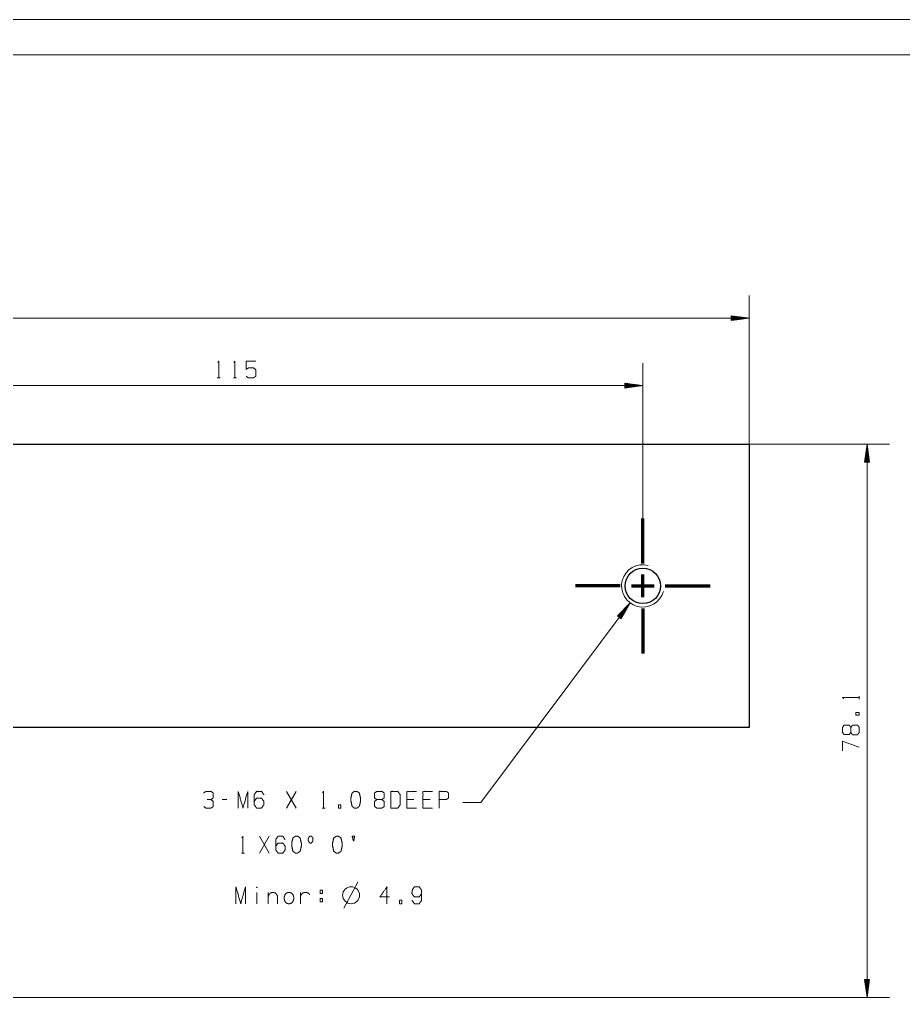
# Model space of a CAD drawing. Header units: millimetres. Extents: x 0 to 420, y 0 to 297.
# Drawn here: x 208.5 to 333.4, y 158.9 to 297 of the extents above; entities that cross this region are included whole.
import ezdxf

# ---------------------------------------------------------------- set-up
doc = ezdxf.new("R2010")
doc.units = ezdxf.units.MM
doc.layers.add('1', color=7, linetype='Continuous', true_color=0xffffff)

msp = doc.modelspace()

# ---------------------------------------------------------------- linework, layer by layer
at = {"layer": '1', "color": 132, "linetype": 'Continuous', "lineweight": 18}
for p, q in [((420, 297), (0, 297)), ((415, 292), (25, 292))]:
    msp.add_line(p, q, dxfattribs=at)
at = {"layer": '1', "color": 13, "linetype": 'Continuous', "lineweight": 18}
for p, q in [((311.56, 237), (311.56, 258)), ((311.56, 254.83), (51.56, 254.83)), ((309.02, 255.16), (309.05, 255.16)), ((309.02, 255.16), (309.05, 255.16)), ((309.02, 255.16), (309.02, 254.49)), ((311.56, 254.83), (309.02, 255.16)), ((309.02, 255.1), (309.44, 255.1)), ((309.02, 255.05), (309.82, 255.05)), ((309.02, 255), (310.21, 255)), ((309.02, 254.95), (310.59, 254.95)), ((309.02, 254.9), (310.98, 254.9)), ((309.02, 254.85), (311.36, 254.85)), ((309.02, 254.49), (311.56, 254.83)), ((309.02, 254.8), (311.36, 254.8)), ((309.02, 254.75), (310.98, 254.75)), ((309.02, 254.7), (310.59, 254.7)), ((309.02, 254.65), (310.21, 254.65)), ((309.02, 254.6), (309.82, 254.6)), ((309.02, 254.55), (309.44, 254.55)), ((309.02, 254.5), (309.05, 254.5)), ((309.02, 254.5), (309.05, 254.5)), ((296.56, 226.52), (296.56, 248.46)), ((181.56, 245.29), (296.56, 245.29)), ((294.02, 245.62), (294.05, 245.62)), ((294.02, 245.62), (294.05, 245.62)), ((294.02, 245.62), (294.02, 244.95)), ((296.56, 245.29), (294.02, 245.62)), ((294.02, 245.57), (294.44, 245.57)), ((294.02, 245.51), (294.82, 245.51)), ((294.02, 245.46), (295.21, 245.46)), ((294.02, 245.41), (295.59, 245.41)), ((294.02, 245.36), (295.98, 245.36)), ((294.02, 245.31), (296.36, 245.31)), ((294.02, 244.95), (296.56, 245.29)), ((294.02, 245.26), (296.36, 245.26)), ((294.02, 245.21), (295.98, 245.21)), ((294.02, 245.16), (295.59, 245.16)), ((294.02, 245.11), (295.21, 245.11)), ((294.02, 245.06), (294.82, 245.06)), ((294.02, 245.01), (294.44, 245.01)), ((294.02, 244.96), (294.05, 244.96)), ((294.02, 244.96), (294.05, 244.96)), ((311.56, 237), (331.41, 237)), ((328.23, 237), (327.9, 234.46)), ((328.16, 234.46), (328.16, 236.42)), ((328.21, 234.46), (328.21, 236.81)), ((328.57, 234.46), (328.23, 237)), ((328.23, 237), (328.23, 158.87)), ((328.26, 234.46), (328.26, 236.81)), ((328.31, 234.46), (328.31, 236.42)), ((327.95, 234.46), (327.95, 234.88)), ((328, 234.46), (328, 235.26)), ((328.05, 234.46), (328.05, 235.65)), ((328.11, 234.46), (328.11, 236.03)), ((328.36, 234.46), (328.36, 236.03)), ((328.41, 234.46), (328.41, 235.65)), ((328.46, 234.46), (328.46, 235.26)), ((328.51, 234.46), (328.51, 234.88)), ((327.9, 234.46), (327.9, 234.49)), ((327.9, 234.46), (327.9, 234.49)), ((327.9, 234.46), (328.57, 234.46)), ((328.56, 234.46), (328.56, 234.49)), ((328.56, 234.46), (328.56, 234.49)), ((294.76, 214.6), (273.69, 186.42)), ((294.76, 214.6), (292.97, 212.76)), ((293.18, 212.61), (294.35, 214.18)), ((293.22, 212.58), (294.62, 214.46)), ((293.26, 212.55), (294.67, 214.43)), ((293.51, 212.36), (294.76, 214.6)), ((292.97, 212.76), (292.99, 212.79)), ((292.97, 212.76), (292.99, 212.79)), ((292.97, 212.76), (293.51, 212.36)), ((293.02, 212.73), (293.27, 213.06)), ((293.06, 212.7), (293.54, 213.34)), ((293.1, 212.67), (293.81, 213.62)), ((293.14, 212.64), (294.08, 213.9)), ((293.3, 212.52), (294.47, 214.09)), ((293.34, 212.49), (294.28, 213.75)), ((293.38, 212.46), (294.09, 213.41)), ((293.42, 212.43), (293.9, 213.07)), ((293.46, 212.39), (293.71, 212.73)), ((293.5, 212.36), (293.52, 212.39)), ((293.5, 212.36), (293.52, 212.39)), ((273.69, 186.42), (271.15, 186.42)), ((327.9, 161.41), (327.9, 161.38)), ((327.9, 161.41), (327.9, 161.38)), ((327.9, 161.41), (328.23, 158.87)), ((328.57, 161.41), (327.9, 161.41)), ((327.95, 161.41), (327.95, 160.99)), ((328, 161.41), (328, 160.6)), ((328.05, 161.41), (328.05, 160.22)), ((328.11, 161.41), (328.11, 159.83)), ((328.16, 161.41), (328.16, 159.45)), ((328.21, 161.41), (328.21, 159.06)), ((328.23, 158.87), (328.57, 161.41)), ((328.26, 161.41), (328.26, 159.06)), ((328.31, 161.41), (328.31, 159.45)), ((328.36, 161.41), (328.36, 159.83)), ((328.41, 161.41), (328.41, 160.22)), ((328.46, 161.41), (328.46, 160.6)), ((328.51, 161.41), (328.51, 160.99)), ((328.56, 161.41), (328.56, 161.38)), ((328.56, 161.41), (328.56, 161.38)), ((187.56, 158.87), (331.41, 158.87))]:
    msp.add_line(p, q, dxfattribs=at)
at = {"layer": '1', "color": 95, "linetype": 'Continuous', "lineweight": 18}
for p, q in [((236.44, 246.38), (236.86, 246.38)), ((238.71, 246.38), (239.14, 246.38)), ((327.14, 201), (327.14, 201.43)), ((247.57, 185.61), (246.23, 187.98)), ((246.23, 185.61), (247.57, 187.98)), ((237.81, 186.81), (237.14, 186.81)), ((264.23, 186.81), (263.22, 186.81)), ((266.51, 186.81), (265.5, 186.81)), ((251.24, 185.61), (251.66, 185.61)), ((243.76, 179.26), (242.42, 181.63)), ((242.42, 179.26), (243.76, 181.63)), ((239.86, 179.26), (240.28, 179.26)), ((254.31, 171.48), (256.31, 175.13)), ((242.03, 173.69), (242.03, 172.11)), ((243.63, 173.69), (243.63, 172.11)), ((248.19, 172.11), (248.19, 173.69)), ((250.96, 172.84), (251.29, 172.84)), ((250.96, 172.84), (250.96, 172.36))]:
    msp.add_line(p, q, dxfattribs=at)
at = {"layer": '1', "color": 30, "linetype": 'Continuous', "lineweight": 25}
for p, q in [((51.56, 237), (311.56, 237)), ((311.56, 237), (311.56, 197)), ((311.56, 197), (187.56, 197))]:
    msp.add_line(p, q, dxfattribs=at)
at = {"layer": '1', "color": 252, "linetype": 'Continuous', "lineweight": 70}
for p, q in [((296.56, 220.17), (296.56, 226.52)), ((296.56, 215.41), (296.56, 218.59)), ((293.38, 217), (287.03, 217)), ((294.97, 217), (298.14, 217)), ((299.73, 217), (306.08, 217)), ((296.56, 213.82), (296.56, 207.47))]:
    msp.add_line(p, q, dxfattribs=at)
at = {"layer": '1', "color": 30, "linetype": 'Continuous', "lineweight": 25}
msp.add_circle((296.56, 217), 2.5, dxfattribs=at)
at = {"layer": '1', "color": 95, "linetype": 'Continuous', "lineweight": 18}
msp.add_circle((255.35, 173.31), 1.2, dxfattribs=at)
at = {"layer": '1', "color": 30, "linetype": 'Continuous', "lineweight": 13}
msp.add_arc((296.56, 217), 3, 75, 345, dxfattribs=at)
at = {"layer": '1', "color": 95, "linetype": 'Continuous', "lineweight": 18}
for points, knots in [([(236.51, 248.55), (236.65, 248.75), (236.65, 246.38)], [0, 0, 0.093489, 1, 1]), ([(238.78, 248.55), (238.93, 248.75), (238.93, 246.38)], [0, 0, 0.093489, 1, 1]), ([(240.51, 246.6), (240.85, 246.38), (241.54, 246.38), (241.87, 246.6), (241.87, 247.55), (241.54, 247.8), (240.85, 247.8), (240.51, 247.58), (240.51, 248.75), (241.87, 248.75)], [0, 0, 0.062229, 0.168343, 0.230572, 0.376815, 0.441266, 0.54738, 0.609609, 0.790489, 1, 1]), ([(324.97, 201.08), (324.77, 201.22), (327.14, 201.22)], [0, 0, 0.093488, 1, 1]), ([(327.14, 198.76), (327.14, 199.1), (326.67, 199.1), (326.67, 198.76), (327.14, 198.76)], [0, 0, 0.207095, 0.5, 0.707095, 1, 1]), ([(325.94, 196.31), (325.72, 195.99), (324.99, 195.99), (324.77, 196.31), (324.77, 197), (324.99, 197.34), (325.72, 197.34), (325.94, 197), (325.94, 196.31), (326.19, 195.97), (326.89, 195.97), (327.14, 196.31), (327.14, 197), (326.92, 197.34), (326.19, 197.34), (325.94, 197)], [0, 0, 0.047572, 0.136084, 0.183657, 0.267813, 0.317165, 0.405677, 0.455028, 0.539185, 0.590295, 0.675756, 0.726867, 0.811023, 0.860375, 0.948887, 1, 1]), ([(327.14, 194.21), (324.77, 195.06), (324.77, 193.72)], [0, 0, 0.652466, 1, 1]), ([(235.53, 186.81), (235.87, 187.03), (235.87, 187.76), (235.53, 187.98), (234.84, 187.98), (234.51, 187.76)], [0, 0, 0.153877, 0.429855, 0.583732, 0.846129, 1, 1]), ([(239.4, 185.61), (239.4, 187.98), (240.07, 185.61), (240.74, 187.98), (240.74, 185.61)], [0, 0, 0.245192, 0.5, 0.754808, 1, 1]), ([(241.67, 186.56), (241.99, 187.03), (242.68, 187.03), (243.02, 186.56), (243.02, 186.08), (242.68, 185.61), (241.99, 185.61), (241.67, 186.08), (241.67, 187.51), (241.99, 187.98), (242.68, 187.98), (243.02, 187.51)], [0, 0, 0.076963, 0.16976, 0.248072, 0.312019, 0.390331, 0.483128, 0.560091, 0.751928, 0.828891, 0.921688, 1, 1]), ([(251.31, 187.78), (251.45, 187.98), (251.45, 185.61)], [0, 0, 0.093484, 1, 1]), ([(256.16, 185.61), (256.5, 185.86), (256.68, 186.56), (256.68, 187.03), (256.5, 187.76), (256.16, 187.98), (255.83, 187.98), (255.49, 187.76), (255.31, 187.03), (255.33, 186.56), (255.49, 185.86), (255.83, 185.61), (256.16, 185.61)], [0, 0, 0.067526, 0.183974, 0.260584, 0.380944, 0.446143, 0.500307, 0.565506, 0.685865, 0.762529, 0.878311, 0.945837, 1, 1]), ([(258.99, 186.81), (258.67, 187.03), (258.67, 187.76), (258.99, 187.98), (259.68, 187.98), (260.02, 187.76), (260.02, 187.03), (259.68, 186.81), (258.99, 186.81), (258.65, 186.56), (258.65, 185.86), (258.99, 185.61), (259.68, 185.61), (260.02, 185.83), (260.02, 186.56), (259.68, 186.81)], [0, 0, 0.047572, 0.136084, 0.183657, 0.267813, 0.317165, 0.405677, 0.455028, 0.539185, 0.590295, 0.675756, 0.726867, 0.811023, 0.860375, 0.948887, 1, 1]), ([(260.95, 185.61), (261.94, 185.61), (262.29, 186.08), (262.29, 187.51), (261.94, 187.98), (260.95, 187.98), (260.95, 185.61)], [0, 0, 0.142137, 0.22716, 0.431792, 0.516815, 0.658952, 1, 1]), ([(264.57, 185.61), (263.22, 185.61), (263.22, 187.98), (264.57, 187.98)], [0, 0, 0.265391, 0.734609, 1, 1]), ([(266.84, 185.61), (265.5, 185.61), (265.5, 187.98), (266.84, 187.98)], [0, 0, 0.265393, 0.734607, 1, 1]), ([(267.78, 185.61), (267.78, 187.98), (268.79, 187.98), (269.12, 187.76), (269.12, 187.03), (268.77, 186.81), (267.78, 186.81)], [0, 0, 0.401145, 0.57131, 0.639588, 0.762043, 0.83282, 1, 1]), ([(234.53, 185.83), (234.84, 185.61), (235.53, 185.61), (235.87, 185.83), (235.87, 186.56), (235.53, 186.81), (235.02, 186.81)], [0, 0, 0.124118, 0.343686, 0.472446, 0.703378, 0.836734, 1, 1]), ([(253.55, 185.61), (253.89, 185.61), (253.89, 186.08), (253.55, 186.08), (253.55, 185.61)], [0, 0, 0.207087, 0.5, 0.707087, 1, 1]), ([(239.93, 181.43), (240.07, 181.63), (240.07, 179.26)], [0, 0, 0.093484, 1, 1]), ([(244.7, 180.21), (245.01, 180.68), (245.7, 180.68), (246.04, 180.21), (246.04, 179.73), (245.7, 179.26), (245.01, 179.26), (244.7, 179.73), (244.7, 181.16), (245.01, 181.63), (245.7, 181.63), (246.04, 181.16)], [0, 0, 0.076962, 0.16976, 0.248072, 0.312019, 0.390331, 0.483129, 0.560091, 0.751928, 0.82889, 0.921688, 1, 1]), ([(247.8, 179.26), (248.14, 179.51), (248.32, 180.21), (248.32, 180.68), (248.14, 181.41), (247.8, 181.63), (247.47, 181.63), (247.13, 181.41), (246.95, 180.68), (246.97, 180.21), (247.13, 179.51), (247.47, 179.26), (247.8, 179.26)], [0, 0, 0.067524, 0.183971, 0.260582, 0.380942, 0.446139, 0.500306, 0.565503, 0.685863, 0.762527, 0.87831, 0.945833, 1, 1]), ([(249.51, 180.68), (249.74, 180.68), (249.96, 181.01), (249.96, 181.33), (249.74, 181.66), (249.51, 181.66), (249.28, 181.33), (249.28, 181.01), (249.51, 180.68)], [0, 0, 0.08568, 0.230393, 0.351582, 0.496296, 0.581975, 0.730393, 0.851582, 1, 1]), ([(253.57, 179.26), (253.91, 179.51), (254.08, 180.21), (254.08, 180.68), (253.91, 181.41), (253.57, 181.63), (253.24, 181.63), (252.9, 181.41), (252.72, 180.68), (252.74, 180.21), (252.9, 179.51), (253.24, 179.26), (253.57, 179.26)], [0, 0, 0.067524, 0.183971, 0.260582, 0.380942, 0.446139, 0.500306, 0.565503, 0.685863, 0.762527, 0.87831, 0.945833, 1, 1]), ([(255.69, 180.93), (255.51, 181.63), (255.85, 181.63), (255.69, 180.93)], [0, 0, 0.406593, 0.595729, 1, 1]), ([(239.08, 172.11), (239.08, 174.49), (239.75, 172.11), (240.42, 174.49), (240.42, 172.11)], [0, 0, 0.245192, 0.5, 0.754808, 1, 1]), ([(242.03, 174.34), (242.06, 174.44), (242.03, 174.51), (241.99, 174.44), (242.03, 174.34)], [0, 0, 0.280648, 0.500021, 0.71937, 1, 1]), ([(260.75, 173.06), (259.41, 173.06), (260.41, 174.49), (260.41, 172.11)], [0, 0, 0.245873, 0.565297, 1, 1]), ([(263.96, 172.59), (264.28, 172.11), (264.97, 172.11), (265.3, 172.59), (265.3, 174.01), (264.97, 174.49), (264.28, 174.49), (263.96, 174.01), (263.94, 173.54), (264.28, 173.06), (264.97, 173.06), (265.3, 173.54)], [0, 0, 0.076856, 0.169524, 0.247729, 0.439298, 0.517501, 0.61017, 0.687024, 0.750926, 0.829128, 0.921797, 1, 1]), ([(243.63, 173.09), (243.74, 173.39), (243.93, 173.61), (244.18, 173.69), (244.41, 173.69), (244.66, 173.61), (244.85, 173.39), (244.96, 173.09), (244.96, 172.11)], [0, 0, 0.107748, 0.20845, 0.296008, 0.373818, 0.461377, 0.562079, 0.669829, 1, 1]), ([(246.01, 172.41), (246.21, 172.19), (246.46, 172.11), (246.69, 172.11), (246.93, 172.19), (247.13, 172.41), (247.23, 172.74), (247.23, 173.09), (247.13, 173.39), (246.93, 173.61), (246.69, 173.69), (246.46, 173.69), (246.21, 173.61), (246.01, 173.39), (245.91, 173.09), (245.91, 172.74), (246.01, 172.41)], [0, 0, 0.063224, 0.118197, 0.16705, 0.222024, 0.285247, 0.357933, 0.432349, 0.5, 0.563225, 0.618199, 0.667052, 0.722025, 0.78525, 0.8529, 0.927315, 1, 1]), ([(248.19, 173.09), (248.29, 173.39), (248.49, 173.61), (248.73, 173.69), (249.07, 173.69), (249.32, 173.61), (249.51, 173.39)], [0, 0, 0.180182, 0.348581, 0.495002, 0.685181, 0.831601, 1, 1]), ([(250.96, 173.54), (250.96, 174.01), (251.29, 174.01), (251.29, 173.54), (250.96, 173.54)], [0, 0, 0.29291, 0.5, 0.79291, 1, 1]), ([(251.29, 172.84), (251.29, 172.36), (250.96, 172.36)], [0, 0, 0.585816, 1, 1]), ([(262.18, 172.11), (262.51, 172.11), (262.51, 172.59), (262.18, 172.59), (262.18, 172.11)], [0, 0, 0.207085, 0.5, 0.707085, 1, 1])]:
    msp.add_open_spline(points, degree=1, knots=knots, dxfattribs=at)

doc.saveas('drawing.dxf')
